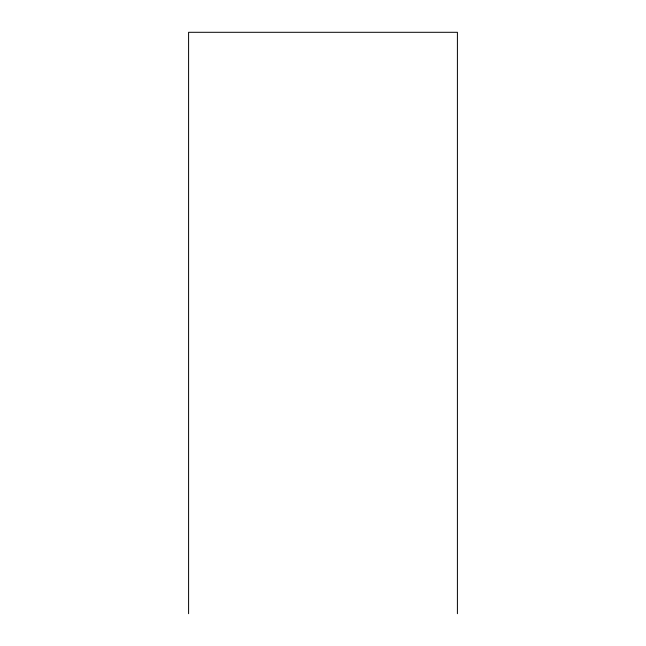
<?xml version="1.0" encoding="UTF-8"?>
<svg xmlns="http://www.w3.org/2000/svg" width="646" height="646" viewBox="0 0 646 646"><rect width="100%" height="100%" fill="white"/><g stroke="black" fill="none" stroke-linecap="round" stroke-linejoin="round"><path stroke-width="0.97" d="M457.408 613.7L457.408 32.3L188.592 32.3L188.592 613.7"/></g></svg>
